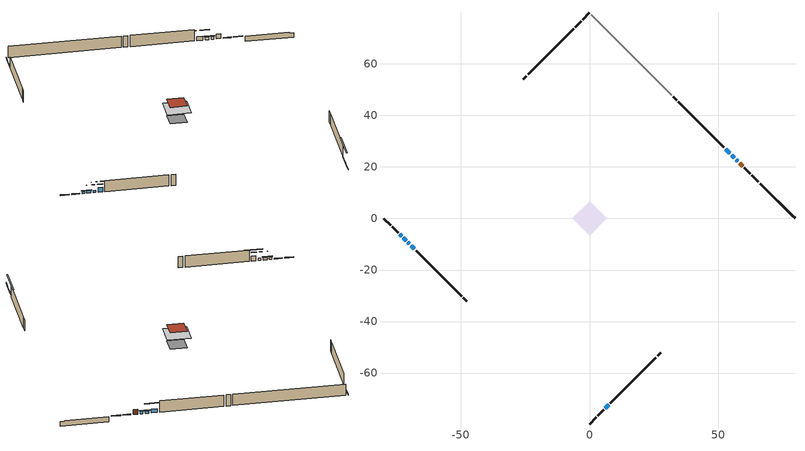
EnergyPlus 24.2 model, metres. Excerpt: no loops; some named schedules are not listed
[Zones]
conditioned space
 floor adiabatic (AdiabaticFloorConstruction): -6.73,0 0,6.73 6.73,0 0,-6.73 z3.69
 floor foundation (Slab1 construction): -4.69,0 0,4.69 4.69,0 0,-4.69 z-1.01
 wall outside (RimJoist1 construction): 0,-79.78 2.59,-77.19 / -79.78,0 -77.19,-2.59 / 0,79.78 -2.59,77.19 / 65.61,14.17 63.02,16.76 z1.25:1.55
 wall outside (RimJoist2 construction): 3.24,-76.53 5.47,-74.3 / -76.53,-3.24 -74.3,-5.47 / -3.24,76.53 -5.47,74.3 / 62.36,17.41 60.13,19.64 z1.25:1.55
 wall outside (AdiabaticWallConstruction 1): 59.48,20.3 58.23,21.55 z1.25:3.28
 wall outside (AdiabaticWallConstruction): 57.58,22.2 56.89,22.89 / 56.24,23.54 55.16,24.62 / -72.33,-7.45 -71.21,-8.57 z1.25:2.29; -73.65,-6.13 -72.98,-6.8 z1.25:2.19; 54.5,25.28 52.81,26.96 z1.25:2.85; -70.56,-9.22 -69.89,-9.89 z1.25:2.17; -69.23,-10.54 -67.98,-11.8 z1.25:3.33; 6.13,-73.65 7.41,-72.37 z1.25:1.61
 wall outside (Wall1 construction): 8.06,-71.71 25.77,-54.01 / -67.32,-12.46 -49.61,-30.16 / -6.13,73.65 -23.84,55.94 / 52.16,27.62 34.45,45.33 z1.25:6.13
 wall outside (Wall2 construction): 26.43,-53.35 27.68,-52.1 / -48.96,-30.82 -47.71,-32.07 / -24.5,55.28 -25.75,54.03 / 33.79,45.99 32.54,47.24 z1.25:6.13
 wall foundation (FoundationWall1 construction): 66.26,13.51,-1.01 66.26,13.51,1.25 78.43,1.35,1.25 78.43,1.35,0.91 79.78,0,0.91 79.78,0,-1.01
 wall adiabatic (Wall3 construction): 31.88,47.89 0.66,79.12 z1.25:6.13
 window (WindowConstruction): 57.58,22.2 56.89,22.88 z1.25:2.29
 window (WindowConstruction 1): 56.24,23.54 55.16,24.62 z1.25:2.29
 window (WindowConstruction 2): -73.65,-6.13 -72.98,-6.79 z1.25:2.19
 window (WindowConstruction 3): -72.33,-7.45 -71.21,-8.57 z1.25:2.29
 window (WindowConstruction 4): 54.5,25.28 52.81,26.96 z1.25:2.85
 window (WindowConstruction 5): -70.56,-9.22 -69.89,-9.89 z1.25:2.16
 window (WindowConstruction 6): -69.23,-10.54 -67.98,-11.8 z1.25:3.33
 window (WindowConstruction 7): 6.13,-73.65 7.41,-72.37 z1.25:1.61
 door (Door): 59.48,20.3 58.23,21.54 z1.25:3.28
 ceiling adiabatic (AdiabaticFloorConstruction): 0,-6.73 6.73,0 0,6.73 -6.73,0 z3.69
 roof outside (Roof1 construction): 0,4.76 -4.76,0 0,-4.76 4.76,0 z6.13
shading: 56.68,23.1 57.79,21.99 58,22.2 56.89,23.31 z2.59; 54.95,24.83 56.45,23.33 56.66,23.54 55.16,25.04 z2.59; -72.77,-7.01 -73.86,-5.92 -74.07,-6.13 -72.98,-7.22 z2.49; -71,-8.78 -72.54,-7.24 -72.75,-7.45 -71.21,-8.99 z2.59; 50.92,28.86 56.4,23.38 56.61,23.59 51.13,29.07 z5.53; -68,-11.78 -72.45,-7.33 -72.66,-7.54 -68.21,-11.99 z4.84; -66.08,-13.69 -71.13,-8.65 -71.34,-8.86 -66.29,-13.91 z6.01; 11.09,-68.69 2.45,-77.33 2.66,-77.54 11.3,-68.9 z6.82
[Building]
Building 1: Terrain=Suburbs
[Site:Location]
Quebec Intl AP_QC: Latitude {deg}=46.8; Longitude {deg}=-71.38; Time Zone {hr}=-5; Elevation {m}=74; Keep Site Location Information=Yes
[Site:GroundTemperature:Shallow]
0.0108218, -2.24938, -2.43038, -1.3578, 2.94801, 7.23376, 10.9493, 13.303, 13.5029, 11.5886, 7.96783, 3.81355
[Site:WaterMainsTemperature]
Calculation Method=Schedule; Temperature Schedule=mains temperature schedule
[Material] Roughness=Rough; Thermal Absorptance=0.9
Name | Thickness {m} | Conductivity {W/m-K} | Density {kg/m3} | Specific Heat {J/kg-K} | Solar Absorptance | Visible Absorptance
asphalt or fiberglass shingles | 0.00635 | 0.162714 | 1121.4 | 1465.45 | 0.4 | 0.4
concrete 4.0 in. | 0.1016 | 1.803125 | 2242.8 | 837.4 | 0.7 | 0.7
concrete 8.0 in. | 0.2032 | 1.803125 | 2242.8 | 837.4 | 0.7 | 0.7
door material | 0.04445 | 0.0451087 | 512.64 | 1214.23 | 0.7 | 0.7
exterior vertical ins | 0.0539663 | 0.029427 | 32.04 | 1214.23 | 0.7 | 0.7
floor covering | 0.0127 | 0.0433444 | 54.468 | 1339.84 | 0.6 | 0.6
floor rigid ins; wall rigid ins | 0.512978 | 0.029427 | 32.04 | 1214.23 | 0.7 | 0.7
floor stud and cavity | 0.1397 | 1.75129 | 37.0049 | 1207.88 | 0.7 | 0.7
furniture material conditioned space 1 | 0.1524 | 0.115458 | 640.8 | 1214.23 | 0.6 | 0.6
gypsum board | 0.0127 | 0.160291 | 801 | 837.4 | 0.6 | 0.6
gypsum board 1 | 0.0127 | 0.160291 | 801 | 837.4 | 0.7 | 0.7
osb sheathing 0.5 in. | 0.0127 | 0.115458 | 512.64 | 1214.23 | 0.7 | 0.7
osb sheathing 0.5 in. 1 | 0.0127 | 0.115458 | 512.64 | 1214.23 | 0.4 | 0.4
osb sheathing 0.75 in. | 0.01905 | 0.115458 | 512.64 | 1214.23 | 0.7 | 0.7
osb sheathing 2.0 in. | 0.0508 | 0.115458 | 512.64 | 1214.23 | 0.7 | 0.7
rim joist stud and cavity | 0.0508 | 0.0452492 | 125.044 | 1163.47 | 0.6 | 0.6
rim joist stud and cavity 1 | 0.0508 | 0.103191 | 125.044 | 1163.47 | 0.6 | 0.6
roof stud and cavity | 0.2032 | 0.1404 | 78.34581 | 1123.46 | 0.7 | 0.7
wall stud and cavity | 0.1397 | 0.0800588 | 139.0536 | 1170.24 | 0.7 | 0.7
wall stud and cavity 1 | 0.1397 | 0.0842233 | 139.0536 | 1170.24 | 0.7 | 0.7
wall stud and cavity 2 | 0.1397 | 0.073221 | 139.0536 | 1170.24 | 0.7 | 0.7
wall stud and cavity 3 | 0.0889 | 0.380278 | 52.3479 | 1209.89 | 0.7 | 0.7
wall stud and cavity 4 | 0.0889 | 0.391764 | 83.0341 | 1211.67 | 0.7 | 0.7
wood siding | 0.0254 | 0.102417 | 544.68 | 1172.36 | 0.4 | 0.4
wood siding 1; wood siding 2; wood siding 3 | 0.0254 | 0.102417 | 544.68 | 1172.36 | 0.7 | 0.7
[WindowMaterial:SimpleGlazingSystem]
Name | U-Factor {W/m2-K} | Solar Heat Gain Coefficient
WindowMaterial | 6.640421 | 0.77
WindowMaterial 1 | 6.58307 | 0.79
WindowMaterial 2 | 6.657455 | 0.76
WindowMaterial 3 | 6.57853 | 0.79
WindowMaterial 4 | 6.50188 | 0.81
WindowMaterial 5 | 6.662 | 0.76
WindowMaterial 6 | 6.83007 | 0.71
[Construction]
AdiabaticFloorConstruction: floor stud and cavity, floor rigid ins, osb sheathing 0.75 in., floor covering
AdiabaticWallConstruction: wood siding 2, wall rigid ins, wall stud and cavity 3, gypsum board
AdiabaticWallConstruction 1: wood siding 3, wall rigid ins, wall stud and cavity 3, gypsum board
Door: door material
FoundationWall1 construction: concrete 8.0 in., gypsum board 1
furniture construction conditioned space 1: furniture material conditioned space 1
PartitionWallConstruction: gypsum board, wall stud and cavity 4, gypsum board
RimJoist1 construction: wood siding 1, osb sheathing 2.0 in., rim joist stud and cavity
RimJoist2 construction: wood siding 1, osb sheathing 2.0 in., rim joist stud and cavity 1
Roof1 construction: asphalt or fiberglass shingles, osb sheathing 0.75 in., roof stud and cavity, gypsum board
Slab1 construction: concrete 4.0 in.
Wall1 construction: wood siding, osb sheathing 0.5 in., wall stud and cavity, gypsum board
Wall2 construction: wood siding, osb sheathing 0.5 in., wall stud and cavity 1, gypsum board
Wall3 construction: osb sheathing 0.5 in. 1, wall stud and cavity 2, gypsum board
WindowConstruction: WindowMaterial
WindowConstruction 1: WindowMaterial 1
WindowConstruction 2: WindowMaterial 2
WindowConstruction 3: WindowMaterial 3
WindowConstruction 4; WindowConstruction 6: WindowMaterial 4
WindowConstruction 5: WindowMaterial 5
WindowConstruction 7: WindowMaterial 6
[Zone]
conditioned space: Multiplier=1; Volume {m3}=339.4; Part of Total Floor Area=Yes
[Space]
conditioned space 1: Zone=conditioned space; Volume {m3}=339.4
[SurfaceProperty:ExposedFoundationPerimeter]
Slab1: Exposed Perimeter Calculation Method=TotalExposedPerimeter; Total Exposed Perimeter {m}=19.111
[InternalMass] Zone or ZoneList=conditioned space; Space or SpaceList=conditioned space 1
Name | Construction | Surface Area {m2}
furniture mass conditioned space 1 | furniture construction conditioned space 1 | 53.808
partition wall mass | PartitionWallConstruction | 134.52
[Lights]
interior lighting: Zone or ZoneList or Space or SpaceList=conditioned space 1; Schedule=interior lighting schedule; Design Level Calculation Method=LightingLevel; Lighting Level {W}=343.2; Return Air Fraction=0; Fraction Radiant=0.6; Fraction Visible=0.2; Fraction Replaceable=1
[People]
occupants: Zone or ZoneList or Space or SpaceList=conditioned space 1; Number of People Schedule=occupants schedule; Number of People Calculation Method=People; Number of People=3; Fraction Radiant=0.314171; Sensible Heat Fraction=0.56303; Activity Level Schedule=occupants activity schedule; Carbon Dioxide Generation Rate {m3/s-W}=0; Enable ASHRAE 55 Comfort Warnings=No; Mean Radiant Temperature Calculation Type=EnclosureAveraged
[ElectricEquipment] Zone or ZoneList or Space or SpaceList=conditioned space 1; Design Level Calculation Method=EquipmentLevel
Name | Schedule | Design Level {W} | Fraction Latent | Fraction Radiant | Fraction Lost
clothes dryer | clothes dryer schedule | 140.772 | 0.015 | 0.081 | 0.85
clothes washer | clothes washer schedule | 32.1985 | 0.03 | 0.162 | 0.7
cooking range | cooking range schedule | 208.969 | 0.08 | 0.432 | 0.2
dishwasher | dishwasher schedule | 66.8632 | 0.3 | 0.18 | 0.4
fridge | fridge schedule | 72.9452 | 0 | 0.6 | 0
mech vent bath fan 0 | mech vent bath fan 0 schedule | 50.2 | 0 | 0 | 1
mech vent house fan | mech vent house fan schedule | 0 | 0 | 0 | 1
mech vent house fan cfis | mech vent house fan cfis schedule | 0 | 0 | 0 | 0
mech vent range fan 0 | mech vent range fan 0 schedule | 57 | 0 | 0 | 1
misc plug loads | misc plug loads schedule | 494.7 | 0.045 | 0.513 | 0.1
whole house fan | Always On Discrete | 0 | 0 | 0 | 1
[OtherEquipment] Zone or ZoneList or Space or SpaceList=conditioned space 1; Design Level Calculation Method=EquipmentLevel
Name | Fuel Type | Schedule | Design Level {W} | Fraction Latent | Fraction Radiant | Fraction Lost
clothes dryer 1 | Electricity | clothes dryer schedule | 0 | 0.015 | 0.081 | 0.85
cooking range 1 | Electricity | cooking range schedule | 0 | 0.08 | 0.432 | 0.2
general water use latent | None | general water use schedule | 59.3978 | 1 | 0 | 0
general water use sensible | None | general water use schedule | -58.539 | 0 | 0.6 | 0
mech vent house fan latent load | None | Always On Discrete | 0 | 1 | 0 | 0
mech vent house fan sensible load | None | Always On Discrete | 0 | 0 | 0 | 0
water heater energy adjustment1 | Electricity | Always On Discrete | 0.01 | 0 | 0 | 1
[ZoneInfiltration:DesignFlowRate] Zone or ZoneList or Space or SpaceList=conditioned space 1; Schedule=Always On Discrete; Design Flow Rate Calculation Method=Flow/Zone; Design Flow Rate {m3/s}=0
infil flow; natural vent flow; whole house fan flow
[Foundation:Kiva]
Foundation Kiva 1: Initial Indoor Air Temperature {C}=18; Wall Height Above Grade {m}=1.25002; Wall Depth Below Slab {m}=0.2032; Custom Block Material Name 1=exterior vertical ins; Custom Block Depth 1 {m}=2.26; Custom Block X Position 1 {m}=0.2159; Custom Block Z Position 1 {m}=0
[Foundation:Kiva:Settings]
Soil Conductivity {W/m-K}=0.849921; Soil Density {kg/m3}=1842.3; Soil Specific Heat {J/kg-K}=418.7; Ground Solar Absorptivity=0.9; Ground Thermal Absorptivity=0.9; Ground Surface Roughness {m}=0.03; Far-Field Width {m}=40; Deep-Ground Boundary Condition=ZeroFlux; Deep-Ground Depth {m}=40; Minimum Cell Dimension {m}=0.2; Maximum Cell Growth Coefficient=3; Simulation Timestep=Timestep
[Exterior:Lights]
exterior lighting: Schedule=exterior lighting schedule; Design Level {W}=75.6
[Schedule:Day:Interval]
interior lighting schedule day: No, 01:00, 0.108182, 04:00, 0.0901515, 05:00, 0.0991667, 06:00, 0.162273, 07:00, 0.270455, 08:00, 0.342576, 10:00, 0.369621, 11:00, 0.351591, 12:00, 0.333561, 13:00, 0.324545, 14:00, 0.31553, 15:00, 0.333561, 16:00, 0.369621, 17:00, 0.450758, 18:00, 0.585985, 19:00, 0.775303, 20:00, 0.955606, 21:00, 0.991667, 22:00, 0.712197, 23:00, 0.360606, 24:00, 0.162273
interior lighting schedule day 1: No, 01:00, 0.100909, 04:00, 0.0840909, 05:00, 0.0925, 06:00, 0.151364, 07:00, 0.252273, 08:00, 0.319545, 10:00, 0.344773, 11:00, 0.327955, 12:00, 0.311136, 13:00, 0.302727, 14:00, 0.294318, 15:00, 0.311136, 16:00, 0.344773, 17:00, 0.420455, 18:00, 0.546591, 19:00, 0.723182, 20:00, 0.891364, 21:00, 0.925, 22:00, 0.664318, 23:00, 0.336364, 24:00, 0.151364
interior lighting schedule default day: No, 24:00, 0
[Schedule:Week:Daily]
interior lighting schedule Week Rule - Jan1-Jan27: interior lighting schedule day, interior lighting schedule day, interior lighting schedule day, interior lighting schedule day, interior lighting schedule day, interior lighting schedule day, interior lighting schedule day, interior lighting schedule default day, interior lighting schedule default day, interior lighting schedule default day, interior lighting schedule default day, interior lighting schedule default day
interior lighting schedule Week Rule - Jan28-Feb3: interior lighting schedule day, interior lighting schedule day, interior lighting schedule day, interior lighting schedule day, interior lighting schedule day 1, interior lighting schedule day 1, interior lighting schedule day 1, interior lighting schedule default day, interior lighting schedule default day, interior lighting schedule default day, interior lighting schedule default day, interior lighting schedule default day
interior lighting schedule Week Rule - Feb4-Feb24: interior lighting schedule day 1, interior lighting schedule day 1, interior lighting schedule day 1, interior lighting schedule day 1, interior lighting schedule day 1, interior lighting schedule day 1, interior lighting schedule day 1, interior lighting schedule default day, interior lighting schedule default day, interior lighting schedule default day, interior lighting schedule default day, interior lighting schedule default day
interior lighting schedule Week Rule - Feb25-Mar3: interior lighting schedule day 1, interior lighting schedule day 1, interior lighting schedule day 1, interior lighting schedule day 1, interior lighting schedule day 2, interior lighting schedule day 2, interior lighting schedule day 2, interior lighting schedule default day, interior lighting schedule default day, interior lighting schedule default day, interior lighting schedule default day, interior lighting schedule default day
interior lighting schedule Week Rule - Mar4-Mar31: interior lighting schedule day 2, interior lighting schedule day 2, interior lighting schedule day 2, interior lighting schedule day 2, interior lighting schedule day 2, interior lighting schedule day 2, interior lighting schedule day 2, interior lighting schedule default day, interior lighting schedule default day, interior lighting schedule default day, interior lighting schedule default day, interior lighting schedule default day
interior lighting schedule Week Rule - Apr1-Apr28: interior lighting schedule day 3, interior lighting schedule day 3, interior lighting schedule day 3, interior lighting schedule day 3, interior lighting schedule day 3, interior lighting schedule day 3, interior lighting schedule day 3, interior lighting schedule default day, interior lighting schedule default day, interior lighting schedule default day, interior lighting schedule default day, interior lighting schedule default day
interior lighting schedule Week Rule - Apr29-May5: interior lighting schedule day 3, interior lighting schedule day 3, interior lighting schedule day 4, interior lighting schedule day 4, interior lighting schedule day 4, interior lighting schedule day 4, interior lighting schedule day 4, interior lighting schedule default day, interior lighting schedule default day, interior lighting schedule default day, interior lighting schedule default day, interior lighting schedule default day
interior lighting schedule Week Rule - May6-May26: interior lighting schedule day 4, interior lighting schedule day 4, interior lighting schedule day 4, interior lighting schedule day 4, interior lighting schedule day 4, interior lighting schedule day 4, interior lighting schedule day 4, interior lighting schedule default day, interior lighting schedule default day, interior lighting schedule default day, interior lighting schedule default day, interior lighting schedule default day
interior lighting schedule Week Rule - May27-Jun2: interior lighting schedule day 4, interior lighting schedule day 4, interior lighting schedule day 4, interior lighting schedule day 4, interior lighting schedule day 4, interior lighting schedule day 5, interior lighting schedule day 5, interior lighting schedule default day, interior lighting schedule default day, interior lighting schedule default day, interior lighting schedule default day, interior lighting schedule default day
interior lighting schedule Week Rule - Jun3-Jun30: interior lighting schedule day 5, interior lighting schedule day 5, interior lighting schedule day 5, interior lighting schedule day 5, interior lighting schedule day 5, interior lighting schedule day 5, interior lighting schedule day 5, interior lighting schedule default day, interior lighting schedule default day, interior lighting schedule default day, interior lighting schedule default day, interior lighting schedule default day
interior lighting schedule Week Rule - Jul1-Jul28: interior lighting schedule day 6, interior lighting schedule day 6, interior lighting schedule day 6, interior lighting schedule day 6, interior lighting schedule day 6, interior lighting schedule day 6, interior lighting schedule day 6, interior lighting schedule default day, interior lighting schedule default day, interior lighting schedule default day, interior lighting schedule default day, interior lighting schedule default day
interior lighting schedule Week Rule - Jul29-Aug4: interior lighting schedule day 6, interior lighting schedule day 6, interior lighting schedule day 6, interior lighting schedule day 7, interior lighting schedule day 7, interior lighting schedule day 7, interior lighting schedule day 7, interior lighting schedule default day, interior lighting schedule default day, interior lighting schedule default day, interior lighting schedule default day, interior lighting schedule default day
interior lighting schedule Week Rule - Aug5-Aug25: interior lighting schedule day 7, interior lighting schedule day 7, interior lighting schedule day 7, interior lighting schedule day 7, interior lighting schedule day 7, interior lighting schedule day 7, interior lighting schedule day 7, interior lighting schedule default day, interior lighting schedule default day, interior lighting schedule default day, interior lighting schedule default day, interior lighting schedule default day
interior lighting schedule Week Rule - Aug26-Sep1: interior lighting schedule day 7, interior lighting schedule day 7, interior lighting schedule day 7, interior lighting schedule day 7, interior lighting schedule day 7, interior lighting schedule day 7, interior lighting schedule day 8, interior lighting schedule default day, interior lighting schedule default day, interior lighting schedule default day, interior lighting schedule default day, interior lighting schedule default day
interior lighting schedule Week Rule - Sep2-Sep29: interior lighting schedule day 8, interior lighting schedule day 8, interior lighting schedule day 8, interior lighting schedule day 8, interior lighting schedule day 8, interior lighting schedule day 8, interior lighting schedule day 8, interior lighting schedule default day, interior lighting schedule default day, interior lighting schedule default day, interior lighting schedule default day, interior lighting schedule default day
interior lighting schedule Week Rule - Sep30-Oct6: interior lighting schedule day 8, interior lighting schedule day 9, interior lighting schedule day 9, interior lighting schedule day 9, interior lighting schedule day 9, interior lighting schedule day 9, interior lighting schedule day 9, interior lighting schedule default day, interior lighting schedule default day, interior lighting schedule default day, interior lighting schedule default day, interior lighting schedule default day
interior lighting schedule Week Rule - Oct7-Oct27: interior lighting schedule day 9, interior lighting schedule day 9, interior lighting schedule day 9, interior lighting schedule day 9, interior lighting schedule day 9, interior lighting schedule day 9, interior lighting schedule day 9, interior lighting schedule default day, interior lighting schedule default day, interior lighting schedule default day, interior lighting schedule default day, interior lighting schedule default day
interior lighting schedule Week Rule - Oct28-Nov3: interior lighting schedule day 9, interior lighting schedule day 9, interior lighting schedule day 9, interior lighting schedule day 9, interior lighting schedule day 10, interior lighting schedule day 10, interior lighting schedule day 10, interior lighting schedule default day, interior lighting schedule default day, interior lighting schedule default day, interior lighting schedule default day, interior lighting schedule default day
interior lighting schedule Week Rule - Nov4-Nov24: interior lighting schedule day 10, interior lighting schedule day 10, interior lighting schedule day 10, interior lighting schedule day 10, interior lighting schedule day 10, interior lighting schedule day 10, interior lighting schedule day 10, interior lighting schedule default day, interior lighting schedule default day, interior lighting schedule default day, interior lighting schedule default day, interior lighting schedule default day
interior lighting schedule Week Rule - Nov25-Dec1: interior lighting schedule day 10, interior lighting schedule day 10, interior lighting schedule day 10, interior lighting schedule day 10, interior lighting schedule day 10, interior lighting schedule day 10, interior lighting schedule day 11, interior lighting schedule default day, interior lighting schedule default day, interior lighting schedule default day, interior lighting schedule default day, interior lighting schedule default day
interior lighting schedule Week Rule - Dec2-Dec31: interior lighting schedule day 11, interior lighting schedule day 11, interior lighting schedule day 11, interior lighting schedule day 11, interior lighting schedule day 11, interior lighting schedule day 11, interior lighting schedule day 11, interior lighting schedule default day, interior lighting schedule default day, interior lighting schedule default day, interior lighting schedule default day, interior lighting schedule default day
occupants schedule Week Rule - Jan1-Dec31: occupants schedule day, occupants schedule day, occupants schedule day, occupants schedule day, occupants schedule day, occupants schedule day, occupants schedule day, occupants schedule default day, occupants schedule default day, occupants schedule default day, occupants schedule default day, occupants schedule default day
clothes dryer schedule Week Rule - Jan1-Dec31: clothes dryer schedule day, clothes dryer schedule day, clothes dryer schedule day, clothes dryer schedule day, clothes dryer schedule day, clothes dryer schedule day, clothes dryer schedule day, clothes dryer schedule default day, clothes dryer schedule default day, clothes dryer schedule default day, clothes dryer schedule default day, clothes dryer schedule default day
clothes washer schedule Week Rule - Jan1-Dec31: clothes washer schedule day, clothes washer schedule day, clothes washer schedule day, clothes washer schedule day, clothes washer schedule day, clothes washer schedule day, clothes washer schedule day, clothes washer schedule default day, clothes washer schedule default day, clothes washer schedule default day, clothes washer schedule default day, clothes washer schedule default day
cooking range schedule Week Rule - Jan1-Dec31: cooking range schedule day, cooking range schedule day, cooking range schedule day, cooking range schedule day, cooking range schedule day, cooking range schedule day, cooking range schedule day, cooking range schedule default day, cooking range schedule default day, cooking range schedule default day, cooking range schedule default day, cooking range schedule default day
dishwasher schedule Week Rule - Jan1-Dec31: dishwasher schedule day, dishwasher schedule day, dishwasher schedule day, dishwasher schedule day, dishwasher schedule day, dishwasher schedule day, dishwasher schedule day, dishwasher schedule default day, dishwasher schedule default day, dishwasher schedule default day, dishwasher schedule default day, dishwasher schedule default day
mech vent bath fan 0 schedule Week Rule - Jan1-Dec31: mech vent bath fan 0 schedule day, mech vent bath fan 0 schedule day, mech vent bath fan 0 schedule day, mech vent bath fan 0 schedule day, mech vent bath fan 0 schedule day, mech vent bath fan 0 schedule day, mech vent bath fan 0 schedule day, mech vent bath fan 0 schedule default day, mech vent bath fan 0 schedule default day, mech vent bath fan 0 schedule default day, mech vent bath fan 0 schedule default day, mech vent bath fan 0 schedule default day
mech vent range fan 0 schedule Week Rule - Jan1-Dec31: mech vent range fan 0 schedule day, mech vent range fan 0 schedule day, mech vent range fan 0 schedule day, mech vent range fan 0 schedule day, mech vent range fan 0 schedule day, mech vent range fan 0 schedule day, mech vent range fan 0 schedule day, mech vent range fan 0 schedule default day, mech vent range fan 0 schedule default day, mech vent range fan 0 schedule default day, mech vent range fan 0 schedule default day, mech vent range fan 0 schedule default day
misc plug loads schedule Week Rule - Jan1-Dec31: misc plug loads schedule day, misc plug loads schedule day, misc plug loads schedule day, misc plug loads schedule day, misc plug loads schedule day, misc plug loads schedule day, misc plug loads schedule day, misc plug loads schedule default day, misc plug loads schedule default day, misc plug loads schedule default day, misc plug loads schedule default day, misc plug loads schedule default day
general water use schedule Week Rule - Jan1-Dec31: general water use schedule day, general water use schedule day, general water use schedule day, general water use schedule day, general water use schedule day, general water use schedule day, general water use schedule day, general water use schedule default day, general water use schedule default day, general water use schedule default day, general water use schedule default day, general water use schedule default day
exterior lighting schedule Week Rule - Jan1-Jan27: exterior lighting schedule day, exterior lighting schedule day, exterior lighting schedule day, exterior lighting schedule day, exterior lighting schedule day, exterior lighting schedule day, exterior lighting schedule day, exterior lighting schedule default day, exterior lighting schedule default day, exterior lighting schedule default day, exterior lighting schedule default day, exterior lighting schedule default day
exterior lighting schedule Week Rule - Jan28-Feb3: exterior lighting schedule day, exterior lighting schedule day, exterior lighting schedule day, exterior lighting schedule day, exterior lighting schedule day 1, exterior lighting schedule day 1, exterior lighting schedule day 1, exterior lighting schedule default day, exterior lighting schedule default day, exterior lighting schedule default day, exterior lighting schedule default day, exterior lighting schedule default day
exterior lighting schedule Week Rule - Feb4-Feb24: exterior lighting schedule day 1, exterior lighting schedule day 1, exterior lighting schedule day 1, exterior lighting schedule day 1, exterior lighting schedule day 1, exterior lighting schedule day 1, exterior lighting schedule day 1, exterior lighting schedule default day, exterior lighting schedule default day, exterior lighting schedule default day, exterior lighting schedule default day, exterior lighting schedule default day
exterior lighting schedule Week Rule - Feb25-Mar3: exterior lighting schedule day 1, exterior lighting schedule day 1, exterior lighting schedule day 1, exterior lighting schedule day 1, exterior lighting schedule day 2, exterior lighting schedule day 2, exterior lighting schedule day 2, exterior lighting schedule default day, exterior lighting schedule default day, exterior lighting schedule default day, exterior lighting schedule default day, exterior lighting schedule default day
exterior lighting schedule Week Rule - Mar4-Mar31: exterior lighting schedule day 2, exterior lighting schedule day 2, exterior lighting schedule day 2, exterior lighting schedule day 2, exterior lighting schedule day 2, exterior lighting schedule day 2, exterior lighting schedule day 2, exterior lighting schedule default day, exterior lighting schedule default day, exterior lighting schedule default day, exterior lighting schedule default day, exterior lighting schedule default day
exterior lighting schedule Week Rule - Apr1-Apr28: exterior lighting schedule day 3, exterior lighting schedule day 3, exterior lighting schedule day 3, exterior lighting schedule day 3, exterior lighting schedule day 3, exterior lighting schedule day 3, exterior lighting schedule day 3, exterior lighting schedule default day, exterior lighting schedule default day, exterior lighting schedule default day, exterior lighting schedule default day, exterior lighting schedule default day
exterior lighting schedule Week Rule - Apr29-May5: exterior lighting schedule day 3, exterior lighting schedule day 3, exterior lighting schedule day 4, exterior lighting schedule day 4, exterior lighting schedule day 4, exterior lighting schedule day 4, exterior lighting schedule day 4, exterior lighting schedule default day, exterior lighting schedule default day, exterior lighting schedule default day, exterior lighting schedule default day, exterior lighting schedule default day
exterior lighting schedule Week Rule - May6-May26: exterior lighting schedule day 4, exterior lighting schedule day 4, exterior lighting schedule day 4, exterior lighting schedule day 4, exterior lighting schedule day 4, exterior lighting schedule day 4, exterior lighting schedule day 4, exterior lighting schedule default day, exterior lighting schedule default day, exterior lighting schedule default day, exterior lighting schedule default day, exterior lighting schedule default day
exterior lighting schedule Week Rule - May27-Jun2: exterior lighting schedule day 4, exterior lighting schedule day 4, exterior lighting schedule day 4, exterior lighting schedule day 4, exterior lighting schedule day 4, exterior lighting schedule day 5, exterior lighting schedule day 5, exterior lighting schedule default day, exterior lighting schedule default day, exterior lighting schedule default day, exterior lighting schedule default day, exterior lighting schedule default day
exterior lighting schedule Week Rule - Jun3-Jun30: exterior lighting schedule day 5, exterior lighting schedule day 5, exterior lighting schedule day 5, exterior lighting schedule day 5, exterior lighting schedule day 5, exterior lighting schedule day 5, exterior lighting schedule day 5, exterior lighting schedule default day, exterior lighting schedule default day, exterior lighting schedule default day, exterior lighting schedule default day, exterior lighting schedule default day
exterior lighting schedule Week Rule - Jul1-Jul28: exterior lighting schedule day 6, exterior lighting schedule day 6, exterior lighting schedule day 6, exterior lighting schedule day 6, exterior lighting schedule day 6, exterior lighting schedule day 6, exterior lighting schedule day 6, exterior lighting schedule default day, exterior lighting schedule default day, exterior lighting schedule default day, exterior lighting schedule default day, exterior lighting schedule default day
exterior lighting schedule Week Rule - Jul29-Aug4: exterior lighting schedule day 6, exterior lighting schedule day 6, exterior lighting schedule day 6, exterior lighting schedule day 7, exterior lighting schedule day 7, exterior lighting schedule day 7, exterior lighting schedule day 7, exterior lighting schedule default day, exterior lighting schedule default day, exterior lighting schedule default day, exterior lighting schedule default day, exterior lighting schedule default day
exterior lighting schedule Week Rule - Aug5-Aug25: exterior lighting schedule day 7, exterior lighting schedule day 7, exterior lighting schedule day 7, exterior lighting schedule day 7, exterior lighting schedule day 7, exterior lighting schedule day 7, exterior lighting schedule day 7, exterior lighting schedule default day, exterior lighting schedule default day, exterior lighting schedule default day, exterior lighting schedule default day, exterior lighting schedule default day
exterior lighting schedule Week Rule - Aug26-Sep1: exterior lighting schedule day 7, exterior lighting schedule day 7, exterior lighting schedule day 7, exterior lighting schedule day 7, exterior lighting schedule day 7, exterior lighting schedule day 7, exterior lighting schedule day 8, exterior lighting schedule default day, exterior lighting schedule default day, exterior lighting schedule default day, exterior lighting schedule default day, exterior lighting schedule default day
exterior lighting schedule Week Rule - Sep2-Sep29: exterior lighting schedule day 8, exterior lighting schedule day 8, exterior lighting schedule day 8, exterior lighting schedule day 8, exterior lighting schedule day 8, exterior lighting schedule day 8, exterior lighting schedule day 8, exterior lighting schedule default day, exterior lighting schedule default day, exterior lighting schedule default day, exterior lighting schedule default day, exterior lighting schedule default day
exterior lighting schedule Week Rule - Sep30-Oct6: exterior lighting schedule day 8, exterior lighting schedule day 9, exterior lighting schedule day 9, exterior lighting schedule day 9, exterior lighting schedule day 9, exterior lighting schedule day 9, exterior lighting schedule day 9, exterior lighting schedule default day, exterior lighting schedule default day, exterior lighting schedule default day, exterior lighting schedule default day, exterior lighting schedule default day
exterior lighting schedule Week Rule - Oct7-Oct27: exterior lighting schedule day 9, exterior lighting schedule day 9, exterior lighting schedule day 9, exterior lighting schedule day 9, exterior lighting schedule day 9, exterior lighting schedule day 9, exterior lighting schedule day 9, exterior lighting schedule default day, exterior lighting schedule default day, exterior lighting schedule default day, exterior lighting schedule default day, exterior lighting schedule default day
exterior lighting schedule Week Rule - Oct28-Nov3: exterior lighting schedule day 9, exterior lighting schedule day 9, exterior lighting schedule day 9, exterior lighting schedule day 9, exterior lighting schedule day 10, exterior lighting schedule day 10, exterior lighting schedule day 10, exterior lighting schedule default day, exterior lighting schedule default day, exterior lighting schedule default day, exterior lighting schedule default day, exterior lighting schedule default day
exterior lighting schedule Week Rule - Nov4-Nov24: exterior lighting schedule day 10, exterior lighting schedule day 10, exterior lighting schedule day 10, exterior lighting schedule day 10, exterior lighting schedule day 10, exterior lighting schedule day 10, exterior lighting schedule day 10, exterior lighting schedule default day, exterior lighting schedule default day, exterior lighting schedule default day, exterior lighting schedule default day, exterior lighting schedule default day
exterior lighting schedule Week Rule - Nov25-Dec1: exterior lighting schedule day 10, exterior lighting schedule day 10, exterior lighting schedule day 10, exterior lighting schedule day 10, exterior lighting schedule day 10, exterior lighting schedule day 10, exterior lighting schedule day 11, exterior lighting schedule default day, exterior lighting schedule default day, exterior lighting schedule default day, exterior lighting schedule default day, exterior lighting schedule default day
exterior lighting schedule Week Rule - Dec2-Dec31: exterior lighting schedule day 11, exterior lighting schedule day 11, exterior lighting schedule day 11, exterior lighting schedule day 11, exterior lighting schedule day 11, exterior lighting schedule day 11, exterior lighting schedule day 11, exterior lighting schedule default day, exterior lighting schedule default day, exterior lighting schedule default day, exterior lighting schedule default day, exterior lighting schedule default day
[Schedule:Year]
interior lighting schedule: interior lighting schedule Week Rule - Jan1-Jan27, 1, 1, 1, 27, interior lighting schedule Week Rule - Jan28-Feb3, 1, 28, 2, 3, interior lighting schedule Week Rule - Feb4-Feb24, 2, 4, 2, 24, interior lighting schedule Week Rule - Feb25-Mar3, 2, 25, 3, 3, interior lighting schedule Week Rule - Mar4-Mar31, 3, 4, 3, 31, interior lighting schedule Week Rule - Apr1-Apr28, 4, 1, 4, 28, interior lighting schedule Week Rule - Apr29-May5, 4, 29, 5, 5, interior lighting schedule Week Rule - May6-May26, 5, 6, 5, 26, interior lighting schedule Week Rule - May27-Jun2, 5, 27, 6, 2, interior lighting schedule Week Rule - Jun3-Jun30, 6, 3, 6, 30, interior lighting schedule Week Rule - Jul1-Jul28, 7, 1, 7, 28, interior lighting schedule Week Rule - Jul29-Aug4, 7, 29, 8, 4, interior lighting schedule Week Rule - Aug5-Aug25, 8, 5, 8, 25, interior lighting schedule Week Rule - Aug26-Sep1, 8, 26, 9, 1, interior lighting schedule Week Rule - Sep2-Sep29, 9, 2, 9, 29, interior lighting schedule Week Rule - Sep30-Oct6, 9, 30, 10, 6, interior lighting schedule Week Rule - Oct7-Oct27, 10, 7, 10, 27, interior lighting schedule Week Rule - Oct28-Nov3, 10, 28, 11, 3, interior lighting schedule Week Rule - Nov4-Nov24, 11, 4, 11, 24, interior lighting schedule Week Rule - Nov25-Dec1, 11, 25, 12, 1, interior lighting schedule Week Rule - Dec2-Dec31, 12, 2, 12, 31
occupants schedule: occupants schedule Week Rule - Jan1-Dec31, 1, 1, 12, 31
clothes dryer schedule: clothes dryer schedule Week Rule - Jan1-Dec31, 1, 1, 12, 31
clothes washer schedule: clothes washer schedule Week Rule - Jan1-Dec31, 1, 1, 12, 31
cooking range schedule: cooking range schedule Week Rule - Jan1-Dec31, 1, 1, 12, 31
dishwasher schedule: dishwasher schedule Week Rule - Jan1-Dec31, 1, 1, 12, 31
mech vent bath fan 0 schedule: mech vent bath fan 0 schedule Week Rule - Jan1-Dec31, 1, 1, 12, 31
mech vent range fan 0 schedule: mech vent range fan 0 schedule Week Rule - Jan1-Dec31, 1, 1, 12, 31
misc plug loads schedule: misc plug loads schedule Week Rule - Jan1-Dec31, 1, 1, 12, 31
general water use schedule: general water use schedule Week Rule - Jan1-Dec31, 1, 1, 12, 31
exterior lighting schedule: exterior lighting schedule Week Rule - Jan1-Jan27, 1, 1, 1, 27, exterior lighting schedule Week Rule - Jan28-Feb3, 1, 28, 2, 3, exterior lighting schedule Week Rule - Feb4-Feb24, 2, 4, 2, 24, exterior lighting schedule Week Rule - Feb25-Mar3, 2, 25, 3, 3, exterior lighting schedule Week Rule - Mar4-Mar31, 3, 4, 3, 31, exterior lighting schedule Week Rule - Apr1-Apr28, 4, 1, 4, 28, exterior lighting schedule Week Rule - Apr29-May5, 4, 29, 5, 5, exterior lighting schedule Week Rule - May6-May26, 5, 6, 5, 26, exterior lighting schedule Week Rule - May27-Jun2, 5, 27, 6, 2, exterior lighting schedule Week Rule - Jun3-Jun30, 6, 3, 6, 30, exterior lighting schedule Week Rule - Jul1-Jul28, 7, 1, 7, 28, exterior lighting schedule Week Rule - Jul29-Aug4, 7, 29, 8, 4, exterior lighting schedule Week Rule - Aug5-Aug25, 8, 5, 8, 25, exterior lighting schedule Week Rule - Aug26-Sep1, 8, 26, 9, 1, exterior lighting schedule Week Rule - Sep2-Sep29, 9, 2, 9, 29, exterior lighting schedule Week Rule - Sep30-Oct6, 9, 30, 10, 6, exterior lighting schedule Week Rule - Oct7-Oct27, 10, 7, 10, 27, exterior lighting schedule Week Rule - Oct28-Nov3, 10, 28, 11, 3, exterior lighting schedule Week Rule - Nov4-Nov24, 11, 4, 11, 24, exterior lighting schedule Week Rule - Nov25-Dec1, 11, 25, 12, 1, exterior lighting schedule Week Rule - Dec2-Dec31, 12, 2, 12, 31
[Schedule:Constant]
Name | Hourly Value
occupants activity schedule | 117.228
fridge schedule | 0
mech vent house fan schedule; mech vent house fan cfis schedule; Always On Discrete | 1
[Schedule:Compact]
mains temperature schedule: Through: 01/01, For: AllDays, Until: 24:00, 5.175, Through: 01/02, For: AllDays, Until: 24:00, 5.10167, Through: 01/03, For: AllDays, Until: 24:00, 5.02889, Through: 01/04, For: AllDays, Until: 24:00, 4.95778, Through: 01/05, For: AllDays, Until: 24:00, 4.88778, Through: 01/06, For: AllDays, Until: 24:00, 4.81833, Through: 01/07, For: AllDays, Until: 24:00, 4.75056, Through: 01/08, For: AllDays, Until: 24:00, 4.68389, Through: 01/09, For: AllDays, Until: 24:00, 4.61833, Through: 01/10, For: AllDays, Until: 24:00, 4.55389, Through: 01/11, For: AllDays, Until: 24:00, 4.49056, Through: 01/12, For: AllDays, Until: 24:00, 4.42889, Through: 01/13, For: AllDays, Until: 24:00, 4.36778, Through: 01/14, For: AllDays, Until: 24:00, 4.30889, Through: 01/15, For: AllDays, Until: 24:00, 4.25056, Through: 01/16, For: AllDays, Until: 24:00, 4.19389, Through: 01/17, For: AllDays, Until: 24:00, 4.13833, Through: 01/18, For: AllDays, Until: 24:00, 4.08444, Through: 01/19, For: AllDays, Until: 24:00, 4.03167, Through: 01/20, For: AllDays, Until: 24:00, 3.98056, Through: 01/21, For: AllDays, Until: 24:00, 3.93056, Through: 01/22, For: AllDays, Until: 24:00, 3.88222, Through: 01/23, For: AllDays, Until: 24:00, 3.835, Through: 01/24, For: AllDays, Until: 24:00, 3.78944, Through: 01/25, For: AllDays, Until: 24:00, 3.74556, Through: 01/26, For: AllDays, Until: 24:00, 3.70278, Through: 01/27, For: AllDays, Until: 24:00, 3.66167, Through: 01/28, For: AllDays, Until: 24:00, 3.62167, Through: 01/29, For: AllDays, Until: 24:00, 3.58389, Through: 01/30, For: AllDays, Until: 24:00, 3.54722, Through: 01/31, For: AllDays, Until: 24:00, 3.51167, Through: 02/01, For: AllDays, Until: 24:00, 3.47833, Through: 02/02, For: AllDays, Until: 24:00, 3.44611, Through: 02/03, For: AllDays, Until: 24:00, 3.41556, Through: 02/04, For: AllDays, Until: 24:00, 3.38667, Through: 02/05, For: AllDays, Until: 24:00, 3.35944, Through: 02/06, For: AllDays, Until: 24:00, 3.33389, Through: 02/07, For: AllDays, Until: 24:00, 3.30944, Through: 02/08, For: AllDays, Until: 24:00, 3.28667, Through: 02/09, For: AllDays, Until: 24:00, 3.26611, Through: 02/10, For: AllDays, Until: 24:00, 3.24667, Through: 02/11, For: AllDays, Until: 24:00, 3.22889, Through: 02/12, For: AllDays, Until: 24:00, 3.21278, Through: 02/13, For: AllDays, Until: 24:00, 3.19833, Through: 02/14, For: AllDays, Until: 24:00, 3.18556, Through: 02/15, For: AllDays, Until: 24:00, 3.17389, Through: 02/16, For: AllDays, Until: 24:00, 3.16444, Through: 02/17, For: AllDays, Until: 24:00, 3.15667, Through: 02/18, For: AllDays, Until: 24:00, 3.15056, Through: 02/19, For: AllDays, Until: 24:00, 3.14556, Through: 02/20, For: AllDays, Until: 24:00, 3.14278, Through: 02/21, For: AllDays, Until: 24:00, 3.14111, Through: 02/22, For: AllDays, Until: 24:00, 3.14167, Through: 02/23, For: AllDays, Until: 24:00, 3.14333, Through: 02/24, For: AllDays, Until: 24:00, 3.14722, Through: 02/25, For: AllDays, Until: 24:00, 3.15222, Through: 02/26, For: AllDays, Until: 24:00, 3.15944, Through: 02/27, For: AllDays, Until: 24:00, 3.16778, Through: 02/28, For: AllDays, Until: 24:00, 3.17778, Through: 03/01, For: AllDays, Until: 24:00, 3.18944, Through: 03/02, For: AllDays, Until: 24:00, 3.20333, Through: 03/03, For: AllDays, Until: 24:00, 3.21833, Through: 03/04, For: AllDays, Until: 24:00, 3.235, Through: 03/05, For: AllDays, Until: 24:00, 3.25333, Through: 03/06, For: AllDays, Until: 24:00, 3.27333, Through: 03/07, For: AllDays, Until: 24:00, 3.29444, Through: 03/08, For: AllDays, Until: 24:00, 3.31778, Through: 03/09, For: AllDays, Until: 24:00, 3.34222, Through: 03/10, For: AllDays, Until: 24:00, 3.36889, Through: 03/11, For: AllDays, Until: 24:00, 3.39667, Through: 03/12, For: AllDays, Until: 24:00, 3.42611, Through: 03/13, For: AllDays, Until: 24:00, 3.45722, Through: 03/14, For: AllDays, Until: 24:00, 3.49, Through: 03/15, For: AllDays, Until: 24:00, 3.52389, Through: 03/16, For: AllDays, Until: 24:00, 3.55944, Through: 03/17, For: AllDays, Until: 24:00, 3.59667, Through: 03/18, For: AllDays, Until: 24:00, 3.63556, Through: 03/19, For: AllDays, Until: 24:00, 3.67556, Through: 03/20, For: AllDays, Until: 24:00, 3.71722, Through: 03/21, For: AllDays, Until: 24:00, 3.76056, Through: 03/22, For: AllDays, Until: 24:00, 3.80556, Through: 03/23, For: AllDays, Until: 24:00, 3.85111, Through: 03/24, For: AllDays, Until: 24:00, 3.89889, Through: 03/25, For: AllDays, Until: 24:00, 3.94778, Through: 03/26, For: AllDays, Until: 24:00, 3.99833, Through: 03/27, For: AllDays, Until: 24:00, 4.05, Through: 03/28, For: AllDays, Until: 24:00, 4.10333, Through: 03/29, For: AllDays, Until: 24:00, 4.15778, Through: 03/30, For: AllDays, Until: 24:00, 4.21333, Through: 03/31, For: AllDays, Until: 24:00, 4.27056, Through: 04/01, For: AllDays, Until: 24:00, 4.32944, Through: 04/02, For: AllDays, Until: 24:00, 4.38889, Through: 04/03, For: AllDays, Until: 24:00, 4.45, Through: 04/04, For: AllDays, Until: 24:00, 4.51222, Through: 04/05, For: AllDays, Until: 24:00, 4.57611, Through: 04/06, For: AllDays, Until: 24:00, 4.64056, Through: 04/07, For: AllDays, Until: 24:00, 4.70667, Through: 04/08, For: AllDays, Until: 24:00, 4.77389, Through: 04/09, For: AllDays, Until: 24:00, 4.84222, Through: 04/10, For: AllDays, Until: 24:00, 4.91167, Through: 04/11, For: AllDays, Until: 24:00, 4.98278, Through: 04/12, For: AllDays, Until: 24:00, 5.05444, Through: 04/13, For: AllDays, Until: 24:00, 5.12722, Through: 04/14, For: AllDays, Until: 24:00, 5.20111, Through: 04/15, For: AllDays, Until: 24:00, 5.27611, Through: 04/16, For: AllDays, Until: 24:00, 5.35167, Through: 04/17, For: AllDays, Until: 24:00, 5.42889, Through: 04/18, For: AllDays, Until: 24:00, 5.50667, Through: 04/19, For: AllDays, Until: 24:00, 5.58556, Through: 04/20, For: AllDays, Until: 24:00, 5.665, Through: 04/21, For: AllDays, Until: 24:00, 5.74611, Through: 04/22, For: AllDays, Until: 24:00, 5.82722, Through: 04/23, For: AllDays, Until: 24:00, 5.91, Through: 04/24, For: AllDays, Until: 24:00, 5.99278, Through: 04/25, For: AllDays, Until: 24:00, 6.07722, Through: 04/26, For: AllDays, Until: 24:00, 6.16167, Through: 04/27, For: AllDays, Until: 24:00, 6.24722, Through: 04/28, For: AllDays, Until: 24:00, 6.33389, Through: 04/29, For: AllDays, Until: 24:00, 6.42056, Through: 04/30, For: AllDays, Until: 24:00, 6.50833, Through: 05/01, For: AllDays, Until: 24:00, 6.59667, Through: 05/02, For: AllDays, Until: 24:00, 6.68556, Through: 05/03, For: AllDays, Until: 24:00, 6.775, Through: 05/04, For: AllDays, Until: 24:00, 6.86556, Through: 05/05, For: AllDays, Until: 24:00, 6.95611, Through: 05/06, For: AllDays, Until: 24:00, 7.04722, Through: 05/07, For: AllDays, Until: 24:00, 7.13889, Through: 05/08, For: AllDays, Until: 24:00, 7.23111, Through: 05/09, For: AllDays, Until: 24:00, 7.32333, Through: 05/10, For: AllDays, Until: 24:00, 7.41667, Through: 05/11, For: AllDays, Until: 24:00, 7.51, Through: 05/12, For: AllDays, Until: 24:00, 7.60389, Through: 05/13, For: AllDays, Until: 24:00, 7.69778, Through: 05/14, For: AllDays, Until: 24:00, 7.79222, Through: 05/15, For: AllDays, Until: 24:00, 7.88667, Through: 05/16, For: AllDays, Until: 24:00, 7.98167, Through: 05/17, For: AllDays, Until: 24:00, 8.07667, Through: 05/18, For: AllDays, Until: 24:00, 8.17167, Through: 05/19, For: AllDays, Until: 24:00, 8.26722, Through: 05/20, For: AllDays, Until: 24:00, 8.36278, Through: 05/21, For: AllDays, Until: 24:00, 8.45833, Through: 05/22, For: AllDays, Until: 24:00, 8.55444, Through: 05/23, For: AllDays, Until: 24:00, 8.65, Through: 05/24, For: AllDays, Until: 24:00, 8.74611, Through: 05/25, For: AllDays, Until: 24:00, 8.84167, Through: 05/26, For: AllDays, Until: 24:00, 8.93722, Through: 05/27, For: AllDays, Until: 24:00, 9.03333, Through: 05/28, For: AllDays, Until: 24:00, 9.12889, Through: 05/29, For: AllDays, Until: 24:00, 9.22389, Through: 05/30, For: AllDays, Until: 24:00, 9.31944, Through: 05/31, For: AllDays, Until: 24:00, 9.41444, Through: 06/01, For: AllDays, Until: 24:00, 9.50944, Through: 06/02, For: AllDays, Until: 24:00, 9.60389, Through: 06/03, For: AllDays, Until: 24:00, 9.69833, Through: 06/04, For: AllDays, Until: 24:00, 9.79278, Through: 06/05, For: AllDays, Until: 24:00, 9.88667, Through: 06/06, For: AllDays, Until: 24:00, 9.98, Through: 06/07, For: AllDays, Until: 24:00, 10.0728, Through: 06/08, For: AllDays, Until: 24:00, 10.1656, Through: 06/09, For: AllDays, Until: 24:00, 10.2578, Through: 06/10, For: AllDays, Until: 24:00, 10.3494, Through: 06/11, For: AllDays, Until: 24:00, 10.4411, Through: 06/12, For: AllDays, Until: 24:00, 10.5317, Through: 06/13, For: AllDays, Until: 24:00, 10.6222, Through: 06/14, For: AllDays, Until: 24:00, 10.7117, Through: 06/15, For: AllDays, Until: 24:00, 10.8006, Through: 06/16, For: AllDays, Until: 24:00, 10.8889, Through: 06/17, For: AllDays, Until: 24:00, 10.9772, Through: 06/18, For: AllDays, Until: 24:00, 11.0639, Through: 06/19, For: AllDays, Until: 24:00, 11.1506, Through: 06/20, For: AllDays, Until: 24:00, 11.2361, Through: 06/21, For: AllDays, Until: 24:00, 11.3211, Through: 06/22, For: AllDays, Until: 24:00, 11.4056, Through: 06/23, For: AllDays, Until: 24:00, 11.4889, Through: 06/24, For: AllDays, Until: 24:00, 11.5711, Through: 06/25, For: AllDays, Until: 24:00, 11.6533, Through: 06/26, For: AllDays, Until: 24:00, 11.7339, Through: 06/27, For: AllDays, Until: 24:00, 11.8139, Through: 06/28, For: AllDays, Until: 24:00, 11.8928, Through: 06/29, For: AllDays, Until: 24:00, 11.9711, Through: 06/30, For: AllDays, Until: 24:00, 12.0483, Through: 07/01, For: AllDays, Until: 24:00, 12.1244, Through: 07/02, For: AllDays, Until: 24:00, 12.1994, Through: 07/03, For: AllDays, Until: 24:00, 12.2733, Through: 07/04, For: AllDays, Until: 24:00, 12.3467, Through: 07/05, For: AllDays, Until: 24:00, 12.4183, Through: 07/06, For: AllDays, Until: 24:00, 12.4894, Through: 07/07, For: AllDays, Until: 24:00, 12.5589, Through: 07/08, For: AllDays, Until: 24:00, 12.6278, Through: 07/09, For: AllDays, Until: 24:00, 12.695, Through: 07/10, For: AllDays, Until: 24:00, 12.7617, Through: 07/11, For: AllDays, Until: 24:00, 12.8267, Through: 07/12, For: AllDays, Until: 24:00, 12.8906, Through: 07/13, For: AllDays, Until: 24:00, 12.9528, Through: 07/14, For: AllDays, Until: 24:00, 13.0144, Through: 07/15, For: AllDays, Until: 24:00, 13.0744, Through: 07/16, For: AllDays, Until: 24:00, 13.1333, Through: 07/17, For: AllDays, Until: 24:00, 13.1906, Through: 07/18, For: AllDays, Until: 24:00, 13.2467, Through: 07/19, For: AllDays, Until: 24:00, 13.3017, Through: 07/20, For: AllDays, Until: 24:00, 13.355, Through: 07/21, For: AllDays, Until: 24:00, 13.4072, Through: 07/22, For: AllDays, Until: 24:00, 13.4578, Through: 07/23, For: AllDays, Until: 24:00, 13.5067, Through: 07/24, For: AllDays, Until: 24:00, 13.5544, Through: 07/25, For: AllDays, Until: 24:00, 13.6011, Through: 07/26, For: AllDays, Until: 24:00, 13.6461, Through: 07/27, For: AllDays, Until: 24:00, 13.6894, Through: 07/28, For: AllDays, Until: 24:00, 13.7317, Through: 07/29, For: AllDays, Until: 24:00, 13.7722, Through: 07/30, For: AllDays, Until: 24:00, 13.8111, Through: 07/31, For: AllDays, Until: 24:00, 13.8489, Through: 08/01, For: AllDays, Until: 24:00, 13.8844, Through: 08/02, For: AllDays, Until: 24:00, 13.9189, Through: 08/03, For: AllDays, Until: 24:00, 13.9522, Through: 08/04, For: AllDays, Until: 24:00, 13.9833, Through: 08/05, For: AllDays, Until: 24:00, 14.0133, Through: 08/06, For: AllDays, Until: 24:00, 14.0411, Through: 08/07, For: AllDays, Until: 24:00, 14.0678, Through: 08/08, For: AllDays, Until: 24:00, 14.0933, Through: 08/09, For: AllDays, Until: 24:00, 14.1167, Through: 08/10, For: AllDays, Until: 24:00, 14.1383, Through: 08/11, For: AllDays, Until: 24:00, 14.1589, Through: 08/12, For: AllDays, Until: 24:00, 14.1772, Through: 08/13, For: AllDays, Until: 24:00, 14.1944, Through: 08/14, For: AllDays, Until: 24:00, 14.21, Through: 08/15, For: AllDays, Until: 24:00, 14.2233, Through: 08/16, For: AllDays, Until: 24:00, 14.2356, Through: 08/17, For: AllDays, Until: 24:00, 14.2461, Through: 08/18, For: AllDays, Until: 24:00, 14.255, Through: 08/19, For: AllDays, Until: 24:00, 14.2622, Through: 08/20, For: AllDays, Until: 24:00, 14.2678, Through: 08/21, For: AllDays, Until: 24:00, 14.2717, Through: 08/22, For: AllDays, Until: 24:00, 14.2739, Through: 08/23, For: AllDays, Until: 24:00, 14.2744, Through: 08/24, For: AllDays, Until: 24:00, 14.2733, Through: 08/25, For: AllDays, Until: 24:00, 14.2711, Through: 08/26, For: AllDays, Until: 24:00, 14.2667, Through: 08/27, For: AllDays, Until: 24:00, 14.2606, Through: 08/28, For: AllDays, Until: 24:00, 14.2528, Through: 08/29, For: AllDays, Until: 24:00, 14.2439, Through: 08/30, For: AllDays, Until: 24:00, 14.2328, Through: 08/31, For: AllDays, Until: 24:00, 14.2206, Through: 09/01, For: AllDays, Until: 24:00, 14.2061, Through: 09/02, For: AllDays, Until: 24:00, 14.1906, Through: 09/03, For: AllDays, Until: 24:00, 14.1728, Through: 09/04, For: AllDays, Until: 24:00, 14.1539, Through: 09/05, For: AllDays, Until: 24:00, 14.1333, Through: 09/06, For: AllDays, Until: 24:00, 14.1111, Through: 09/07, For: AllDays, Until: 24:00, 14.0872, Through: 09/08, For: AllDays, Until: 24:00, 14.0617, Through: 09/09, For: AllDays, Until: 24:00, 14.035, Through: 09/10, For: AllDays, Until: 24:00, 14.0061, Through: 09/11, For: AllDays, Until: 24:00, 13.9761, Through: 09/12, For: AllDays, Until: 24:00, 13.9444, Through: 09/13, For: AllDays, Until: 24:00, 13.9111, Through: 09/14, For: AllDays, Until: 24:00, 13.8761, Through: 09/15, For: AllDays, Until: 24:00, 13.84, Through: 09/16, For: AllDays, Until: 24:00, 13.8022, Through: 09/17, For: AllDays, Until: 24:00, 13.7628, Through: 09/18, For: AllDays, Until: 24:00, 13.7217, Through: 09/19, For: AllDays, Until: 24:00, 13.6794, Through: 09/20, For: AllDays, Until: 24:00, 13.6356, Through: 09/21, For: AllDays, Until: 24:00, 13.59, Through: 09/22, For: AllDays, Until: 24:00, 13.5433, Through: 09/23, For: AllDays, Until: 24:00, 13.4956, Through: 09/24, For: AllDays, Until: 24:00, 13.4456, Through: 09/25, For: AllDays, Until: 24:00, 13.395, Through: 09/26, For: AllDays, Until: 24:00, 13.3422, Through: 09/27, For: AllDays, Until: 24:00, 13.2883, Through: 09/28, For: AllDays, Until: 24:00, 13.2333, Through: 09/29, For: AllDays, Until: 24:00, 13.1772, Through: 09/30, For: AllDays, Until: 24:00, 13.1194, Through: 10/01, For: AllDays, Until: 24:00, 13.06, Through: 10/02, For: AllDays, Until: 24:00, 13, Through: 10/03, For: AllDays, Until: 24:00, 12.9383, Through: 10/04, For: AllDays, Until: 24:00, 12.8756, Through: 10/05, For: AllDays, Until: 24:00, 12.8111, Through: 10/06, For: AllDays, Until: 24:00, 12.7456, Through: 10/07, For: AllDays, Until: 24:00, 12.6794, Through: 10/08, For: AllDays, Until: 24:00, 12.6117, Through: 10/09, For: AllDays, Until: 24:00, 12.5428, Through: 10/10, For: AllDays, Until: 24:00, 12.4728, Through: 10/11, For: AllDays, Until: 24:00, 12.4017, Through: 10/12, For: AllDays, Until: 24:00, 12.3294, Through: 10/13, For: AllDays, Until: 24:00, 12.2561, Through: 10/14, For: AllDays, Until: 24:00, 12.1817, Through: 10/15, For: AllDays, Until: 24:00, 12.1061, Through: 10/16, For: AllDays, Until: 24:00, 12.03, Through: 10/17, For: AllDays, Until: 24:00, 11.9528, Through: 10/18, For: AllDays, Until: 24:00, 11.8744, Through: 10/19, For: AllDays, Until: 24:00, 11.795, Through: 10/20, For: AllDays, Until: 24:00, 11.715, Through: 10/21, For: AllDays, Until: 24:00, 11.6339, Through: 10/22, For: AllDays, Until: 24:00, 11.5517, Through: 10/23, For: AllDays, Until: 24:00, 11.4689, Through: 10/24, For: AllDays, Until: 24:00, 11.3856, Through: 10/25, For: AllDays, Until: 24:00, 11.3011, Through: 10/26, For: AllDays, Until: 24:00, 11.2161, Through: 10/27, For: AllDays, Until: 24:00, 11.13, Through: 10/28, For: AllDays, Until: 24:00, 11.0433, Through: 10/29, For: AllDays, Until: 24:00, 10.9561, Through: 10/30, For: AllDays, Until: 24:00, 10.8683, Through: 10/31, For: AllDays, Until: 24:00, 10.7794, Through: 11/01, For: AllDays, Until: 24:00, 10.6906, Through: 11/02, For: AllDays, Until: 24:00, 10.6006, Through: 11/03, For: AllDays, Until: 24:00, 10.51, Through: 11/04, For: AllDays, Until: 24:00, 10.4194, Through: 11/05, For: AllDays, Until: 24:00, 10.3278, Through: 11/06, For: AllDays, Until: 24:00, 10.2361, Through: 11/07, For: AllDays, Until: 24:00, 10.1439, Through: 11/08, For: AllDays, Until: 24:00, 10.0511, Through: 11/09, For: AllDays, Until: 24:00, 9.95778, Through: 11/10, For: AllDays, Until: 24:00, 9.86444, Through: 11/11, For: AllDays, Until: 24:00, 9.77056, Through: 11/12, For: AllDays, Until: 24:00, 9.67611, Through: 11/13, For: AllDays, Until: 24:00, 9.58167, Through: 11/14, For: AllDays, Until: 24:00, 9.48722, Through: 11/15, For: AllDays, Until: 24:00, 9.39222, Through: 11/16, For: AllDays, Until: 24:00, 9.29667, Through: 11/17, For: AllDays, Until: 24:00, 9.20167, Through: 11/18, For: AllDays, Until: 24:00, 9.10611, Through: 11/19, For: AllDays, Until: 24:00, 9.01056, Through: 11/20, For: AllDays, Until: 24:00, 8.915, Through: 11/21, For: AllDays, Until: 24:00, 8.81889, Through: 11/22, For: AllDays, Until: 24:00, 8.72333, Through: 11/23, For: AllDays, Until: 24:00, 8.62722, Through: 11/24, For: AllDays, Until: 24:00, 8.53167, Through: 11/25, For: AllDays, Until: 24:00, 8.43611, Through: 11/26, For: AllDays, Until: 24:00, 8.34, Through: 11/27, For: AllDays, Until: 24:00, 8.245, Through: 11/28, For: AllDays, Until: 24:00, 8.14944, Through: 11/29, For: AllDays, Until: 24:00, 8.05389, Through: 11/30, For: AllDays, Until: 24:00, 7.95889, Through: 12/01, For: AllDays, Until: 24:00, 7.86444, Through: 12/02, For: AllDays, Until: 24:00, 7.76944, Through: 12/03, For: AllDays, Until: 24:00, 7.67556, Through: 12/04, For: AllDays, Until: 24:00, 7.58167, Through: 12/05, For: AllDays, Until: 24:00, 7.48778, Through: 12/06, For: AllDays, Until: 24:00, 7.39444, Through: 12/07, For: AllDays, Until: 24:00, 7.30167, Through: 12/08, For: AllDays, Until: 24:00, 7.20889, Through: 12/09, For: AllDays, Until: 24:00, 7.11722, Through: 12/10, For: AllDays, Until: 24:00, 7.02556, Through: 12/11, For: AllDays, Until: 24:00, 6.93444, Through: 12/12, For: AllDays, Until: 24:00, 6.84389, Through: 12/13, For: AllDays, Until: 24:00, 6.75389, Through: 12/14, For: AllDays, Until: 24:00, 6.66444, Through: 12/15, For: AllDays, Until: 24:00, 6.57556, Through: 12/16, For: AllDays, Until: 24:00, 6.48778, Through: 12/17, For: AllDays, Until: 24:00, 6.4, Through: 12/18, For: AllDays, Until: 24:00, 6.31333, Through: 12/19, For: AllDays, Until: 24:00, 6.22722, Through: 12/20, For: AllDays, Until: 24:00, 6.14167, Through: 12/21, For: AllDays, Until: 24:00, 6.05722, Through: 12/22, For: AllDays, Until: 24:00, 5.97333, Through: 12/23, For: AllDays, Until: 24:00, 5.89, Through: 12/24, For: AllDays, Until: 24:00, 5.80778, Through: 12/25, For: AllDays, Until: 24:00, 5.72667, Through: 12/26, For: AllDays, Until: 24:00, 5.64611, Through: 12/27, For: AllDays, Until: 24:00, 5.56667, Through: 12/28, For: AllDays, Until: 24:00, 5.48833, Through: 12/29, For: AllDays, Until: 24:00, 5.41056, Through: 12/30, For: AllDays, Until: 24:00, 5.33389, Through: 12/31, For: AllDays, Until: 24:00, 5.25778
